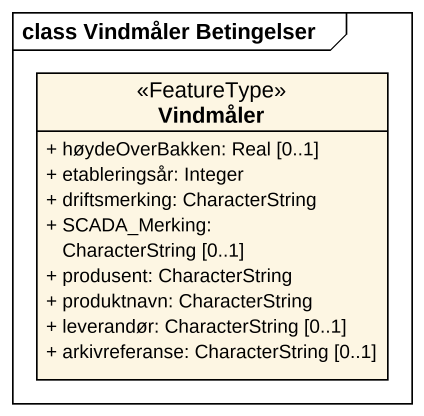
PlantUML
@startuml
mainframe class Vindmåler Betingelser
hide circle
hide empty members
skinparam classAttributeIconSize 0
class Vindmåler <<FeatureType>> {
  + høydeOverBakken: Real [0..1]
  + etableringsår: Integer
  + driftsmerking: CharacterString
  + SCADA_Merking: CharacterString [0..1]
  + produsent: CharacterString
  + produktnavn: CharacterString
  + leverandør: CharacterString [0..1]
  + arkivreferanse: CharacterString [0..1]
}
@enduml
